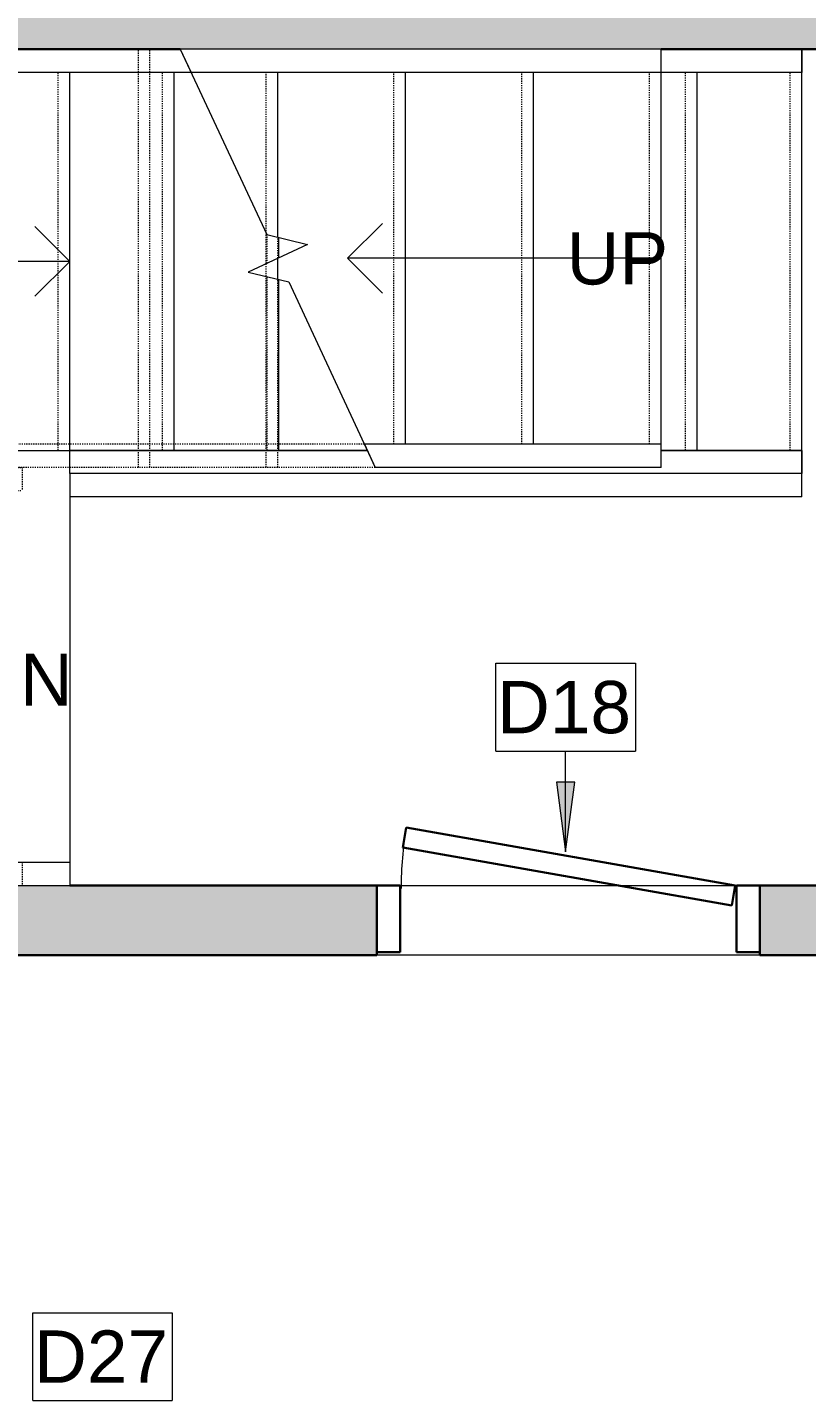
# Model space of a CAD drawing. Header units: inches. Extents: x -1176 to 1551, y -3558 to 978.
# Drawn here: x -914.6 to -847.5, y -1153.6 to -1035.4 of the extents above; entities that cross this region are included whole.
import ezdxf

# ---------------------------------------------------------------- set-up
doc = ezdxf.new("R2010")
doc.units = ezdxf.units.IN
doc.header["$MEASUREMENT"] = 0
doc.linetypes.add('Demolished', pattern=[0.1875, 0.125, -0.0625])
doc.linetypes.add('Overhead 1_16_', pattern=[0.101562, 0.0625, -0.039062])
for name, color, linetype, lineweight in [('A-ANNO-KEYN', 231, 'Continuous', 9), ('A-DOOR', 31, 'Continuous', 18), ('A-DOOR-FRAM', 31, 'Continuous', 30), ('A-FLOR-HRAL', 11, 'Continuous', 18), ('A-WALL', 113, 'Continuous', 18), ('A-WALL-PATT', 111, 'Continuous', 18), ('S-STRS', 31, 'Demolished', 9), ('S-STRS-ANNO', 31, 'Continuous', 9), ('S-STRS-IDEN', 31, 'Continuous', 9), ('S-STRS-MBND', 31, 'Continuous', 18)]:
    doc.layers.add(name, color=color, linetype=linetype, lineweight=lineweight)
doc.styles.add('Arial', font='arial.ttf', dxfattribs={"height": 4.5})
doc.styles.add('Swis721 Lt BT', font='swissl.ttf', dxfattribs={"height": 4.5})

# ---------------------------------------------------------------- blocks, each defined once
blk = doc.blocks.new('Top Rail Type - Top Rail_Internal_-6953884-1st Floor Demo')
at = {"layer": 'A-FLOR-HRAL', "lineweight": 9}
blk.add_hatch(color=7, dxfattribs=at).paths.add_polyline_path([(-926.46, -1109.3), (-926.44, -1109.3), (-926.46, -1107.3)], flags=0)
for p, q in [((-982.95, -1037.3), (-982.95, -1039.3)), ((-847.95, -1037.3), (-847.95, -1039.3)), ((-991.95, -1039.3), (-1015.06, -1039.3)), ((-1015.06, -1039.3), (-1015.06, -1107.3)), ((-982.95, -1039.3), (-991.95, -1039.3)), ((-900.5, -1039.3), (-982.95, -1039.3)), ((-847.95, -1039.3), (-860.04, -1039.3)), ((-1015.06, -1107.3), (-1000.95, -1107.3)), ((-1000.95, -1109.3), (-1000.95, -1107.3)), ((-1000.95, -1107.3), (-991.95, -1107.3)), ((-991.95, -1107.3), (-926.46, -1107.3)), ((-926.46, -1107.3), (-926.46, -1109.3))]:
    blk.add_line(p, q, dxfattribs=at)
blk = doc.blocks.new('Top Rail Type - Top Rail_Internal_-V28-1st Floor Demo')
at = {"layer": 'A-FLOR-HRAL', "lineweight": 9}
for p, q in [((-847.95, -1039.3), (-847.95, -1037.3)), ((-1015.06, -1039.3), (-1015.06, -1107.3)), ((-982.95, -1039.3), (-1015.06, -1039.3)), ((-900.5, -1039.3), (-982.95, -1039.3)), ((-847.95, -1039.3), (-860.04, -1039.3)), ((-1015.06, -1107.3), (-1000.95, -1107.3)), ((-1000.95, -1107.3), (-919.95, -1107.3)), ((-919.95, -1107.3), (-910.95, -1107.3)), ((-910.95, -1107.3), (-910.95, -1109.3)), ((-926.46, -1109.3), (-919.95, -1109.3)), ((-919.95, -1109.3), (-910.95, -1109.3))]:
    blk.add_line(p, q, dxfattribs=at)
blk = doc.blocks.new('Top Rail Type - Top Rail_Internal_-6953902-1st Floor Demo')
at = {"layer": 'A-FLOR-HRAL', "lineweight": 9}
for p, q in [((-991.95, -1073.84), (-991.95, -1071.84)), ((-991.95, -1071.84), (-982.95, -1071.84)), ((-982.95, -1071.84), (-969.91, -1071.84)), ((-982.95, -1071.84), (-982.95, -1073.84)), ((-910.95, -1071.84), (-885.33, -1071.84)), ((-860.04, -1071.84), (-847.95, -1071.84)), ((-847.95, -1071.84), (-847.95, -1073.84)), ((-982.95, -1073.84), (-991.95, -1073.84)), ((-991.95, -1075.84), (-991.95, -1073.84)), ((-991.95, -1073.84), (-982.95, -1073.84)), ((-969.91, -1073.84), (-982.95, -1073.84)), ((-982.95, -1075.84), (-982.95, -1073.84)), ((-982.95, -1073.84), (-969.91, -1073.84)), ((-847.95, -1073.84), (-910.95, -1073.84)), ((-982.95, -1075.84), (-991.95, -1075.84)), ((-964.95, -1075.84), (-982.95, -1075.84))]:
    blk.add_line(p, q, dxfattribs=at)
blk = doc.blocks.new('Top Rail Type - Top Rail_Internal_-V29-1st Floor Demo')
at = {"layer": 'A-FLOR-HRAL', "lineweight": 9}
for p, q in [((-991.95, -1073.84), (-991.95, -1071.84)), ((-982.95, -1071.84), (-991.95, -1071.84)), ((-969.91, -1071.84), (-982.95, -1071.84)), ((-885.33, -1071.84), (-910.95, -1071.84)), ((-847.95, -1071.84), (-860.04, -1071.84)), ((-847.95, -1073.84), (-847.95, -1071.84)), ((-991.95, -1073.84), (-991.95, -1075.84)), ((-991.95, -1073.84), (-982.95, -1073.84)), ((-982.95, -1073.84), (-991.95, -1073.84)), ((-982.95, -1073.84), (-969.91, -1073.84)), ((-969.91, -1073.84), (-982.95, -1073.84)), ((-847.95, -1073.84), (-910.95, -1073.84)), ((-991.95, -1075.84), (-982.95, -1075.84)), ((-982.95, -1075.84), (-964.95, -1075.84))]:
    blk.add_line(p, q, dxfattribs=at)
blk = doc.blocks.new('Top Rail Type - Top Rail_Internal_-6954584-1st Floor Demo')
at = {"layer": 'A-FLOR-HRAL', "linetype": 'Overhead 1_16_', "lineweight": 9}
for p, q in [((-1017.06, -1037.3), (-1017.06, -1109.3)), ((-970.04, -1037.3), (-1017.06, -1037.3)), ((-901.44, -1037.3), (-970.04, -1037.3)), ((-1015.06, -1039.3), (-1015.06, -1107.3)), ((-970.04, -1039.3), (-1015.06, -1039.3)), ((-900.5, -1039.3), (-970.04, -1039.3)), ((-1015.06, -1107.3), (-992.04, -1107.3)), ((-992.04, -1107.3), (-926.04, -1107.3)), ((-926.04, -1107.3), (-915.04, -1107.3)), ((-915.04, -1107.3), (-915.04, -1109.3)), ((-1017.06, -1109.3), (-992.04, -1109.3)), ((-992.04, -1109.3), (-926.04, -1109.3)), ((-926.04, -1109.3), (-915.04, -1109.3))]:
    blk.add_line(p, q, dxfattribs=at)
at = {"layer": 'A-FLOR-HRAL', "lineweight": 9}
for p, q in [((-901.44, -1037.3), (-900.5, -1039.3)), ((-860.04, -1037.3), (-901.44, -1037.3)), ((-860.04, -1039.3), (-860.04, -1037.3)), ((-860.04, -1039.3), (-900.5, -1039.3))]:
    blk.add_line(p, q, dxfattribs=at)
blk = doc.blocks.new('Top Rail Type - Top Rail_Internal_-6954602-1st Floor Demo')
at = {"layer": 'A-FLOR-HRAL', "linetype": 'Overhead 1_16_', "lineweight": 9}
for p, q in [((-981.04, -1073.3), (-981.04, -1071.3)), ((-970.04, -1071.3), (-981.04, -1071.3)), ((-885.58, -1071.3), (-970.04, -1071.3)), ((-981.04, -1073.3), (-981.04, -1075.3)), ((-981.04, -1073.3), (-970.04, -1073.3)), ((-970.04, -1073.3), (-981.04, -1073.3)), ((-970.04, -1073.3), (-915.04, -1073.3)), ((-884.65, -1073.3), (-970.04, -1073.3)), ((-915.04, -1073.3), (-915.04, -1075.3)), ((-981.04, -1075.3), (-970.04, -1075.3)), ((-970.04, -1075.3), (-915.04, -1075.3))]:
    blk.add_line(p, q, dxfattribs=at)
at = {"layer": 'A-FLOR-HRAL', "lineweight": 9}
for p, q in [((-885.58, -1071.3), (-884.65, -1073.3)), ((-860.04, -1071.3), (-885.58, -1071.3)), ((-860.04, -1073.3), (-860.04, -1071.3)), ((-860.04, -1073.3), (-884.65, -1073.3))]:
    blk.add_line(p, q, dxfattribs=at)
blk = doc.blocks.new('Single Flush - D2 2_5_ X 7_3_-8246821-1st Floor Demo')
at = {"layer": 'A-DOOR', "color": 8, "lineweight": 30}
for p, q in [((-13.94, 7.99), (-14.24, 6.27)), ((14.37, 3), (-13.94, 7.99)), ((-14.24, 6.27), (14.07, 1.28)), ((14.07, 1.28), (14.37, 3))]:
    blk.add_line(p, q, dxfattribs=at)
at = {"layer": 'A-DOOR', "lineweight": 9}
blk.add_arc((14.37, 3), 28.75, 170, 180.5, dxfattribs=at)
at = {"layer": 'A-DOOR-FRAM', "color": 8}
for p, q in [((-16.47, -2.75), (-16.47, 3)), ((-16.47, 3), (-14.47, 3)), ((-14.47, -2.75), (-14.47, 3)), ((14.47, -2.75), (14.47, 3)), ((14.47, 3), (16.47, 3)), ((16.47, -2.75), (16.47, 3)), ((-16.47, -2.75), (-14.47, -2.75)), ((14.47, -2.75), (16.47, -2.75))]:
    blk.add_line(p, q, dxfattribs=at)
blk = doc.blocks.new('Keynote Tag - Keynote Number - Boxed-135510-1st Floor Demo')
at = {"layer": 'A-ANNO-KEYN'}
for p, q in [((-0.125, -0.0792), (-0.125, 0.0781)), ((-0.125, 0.0781), (0.125, 0.0781)), ((0.125, 0.0781), (0.125, -0.0792)), ((-0.125, -0.0792), (0.125, -0.0792))]:
    blk.add_line(p, q, dxfattribs=at)

msp = doc.modelspace()

# ---------------------------------------------------------------- hatches: boundary and pattern name
at = {"layer": 'A-ANNO-KEYN'}
msp.add_hatch(color=256, dxfattribs=at).paths.add_polyline_path([(-868.27, -1106.39), (-867.48, -1100.39), (-869.06, -1100.39)], flags=0)
at = {"layer": 'A-WALL-PATT'}
h = msp.add_hatch(color=250, dxfattribs=at)
h.paths.add_polyline_path([(-772.04, -1037.3), (-772.04, -1031.3), (-775.04, -1031.3), (-775.04, -1037.3)], flags=0)
h.paths.add_polyline_path([(-815.04, -1037.3), (-815.04, -1031.3), (-1017.06, -1031.3), (-1017.06, -1037.3), (-850.71, -1037.3)], flags=0)
h = msp.add_hatch(color=250, dxfattribs=at)
h.paths.add_polyline_path([(-944.74, -1115.3), (-884.51, -1115.3), (-884.51, -1109.3), (-1017.06, -1109.3), (-1017.06, -1115.3), (-991.76, -1115.3)], flags=0)
h.paths.add_polyline_path([(-772.04, -1115.3), (-772.04, -1109.3), (-776.04, -1109.3), (-776.04, -1115.3)], flags=0)
h.paths.add_polyline_path([(-850.71, -1115.3), (-817.04, -1115.3), (-817.04, -1109.3), (-851.57, -1109.3), (-851.57, -1115.3)], flags=0)

# ---------------------------------------------------------------- linework, layer by layer
at = {"layer": 'A-ANNO-KEYN'}
for p, q in [((-868.27, -1106.39), (-868.27, -1097.72)), ((-867.48, -1100.39), (-869.06, -1100.39)), ((-869.06, -1100.39), (-868.27, -1106.39)), ((-868.27, -1106.39), (-867.48, -1100.39))]:
    msp.add_line(p, q, dxfattribs=at)
at = {"layer": 'A-WALL', "color": 8, "lineweight": 30}
for p, q in [((-1017.06, -1037.3), (-901.44, -1037.3)), ((-860.04, -1037.3), (-813.51, -1037.3)), ((-910.95, -1109.3), (-884.51, -1109.3)), ((-884.51, -1109.3), (-884.51, -1115.3)), ((-816.04, -1109.3), (-851.57, -1109.3)), ((-851.57, -1109.3), (-851.57, -1115.3)), ((-1017.06, -1115.3), (-884.51, -1115.3)), ((-816.04, -1115.3), (-851.57, -1115.3))]:
    msp.add_line(p, q, dxfattribs=at)
at = {"layer": 'A-WALL', "lineweight": 9}
for p, q in [((-884.51, -1109.3), (-851.57, -1109.3)), ((-851.57, -1115.3), (-884.51, -1115.3))]:
    msp.add_line(p, q, dxfattribs=at)
at = {"layer": 'S-STRS', "linetype": 'Overhead 1_16_'}
for p, q in [((-911.95, -1071.84), (-911.95, -1039.3)), ((-902.95, -1071.84), (-902.95, -1039.3)), ((-894.04, -1053.16), (-894.04, -1039.3)), ((-883.04, -1071.3), (-883.04, -1039.3)), ((-872.04, -1071.3), (-872.04, -1039.3)), ((-861.04, -1071.3), (-861.04, -1039.3)), ((-857.95, -1071.84), (-857.95, -1039.3)), ((-848.95, -1071.84), (-848.95, -1039.3)), ((-893.95, -1055.73), (-893.95, -1053.27)), ((-894.04, -1056.87), (-894.04, -1055.77)), ((-893.95, -1071.84), (-893.95, -1056.89))]:
    msp.add_line(p, q, dxfattribs=at)
at = {"layer": 'S-STRS', "linetype": 'Continuous'}
for p, q in [((-910.95, -1071.84), (-910.95, -1039.3)), ((-901.95, -1071.84), (-901.95, -1039.3)), ((-893.04, -1053.49), (-893.04, -1039.3)), ((-882.04, -1071.3), (-882.04, -1039.3)), ((-871.04, -1071.3), (-871.04, -1039.3)), ((-860.04, -1071.3), (-860.04, -1039.3)), ((-856.95, -1071.84), (-856.95, -1039.3)), ((-847.95, -1071.84), (-847.95, -1039.3)), ((-892.95, -1055.26), (-892.95, -1053.51)), ((-893.04, -1057.11), (-893.04, -1055.3)), ((-892.95, -1071.84), (-892.95, -1057.13)), ((-969.91, -1071.84), (-910.95, -1071.84)), ((-910.95, -1073.84), (-910.95, -1071.84)), ((-910.95, -1073.84), (-910.95, -1107.3)), ((-847.95, -1075.84), (-847.95, -1073.84)), ((-847.95, -1075.84), (-910.95, -1075.84))]:
    msp.add_line(p, q, dxfattribs=at)
at = {"layer": 'S-STRS-ANNO'}
for p, q in [((-910.95, -1055.57), (-913.95, -1052.57)), ((-887.04, -1055.3), (-884.04, -1052.3)), ((-882.04, -1055.3), (-887.04, -1055.3)), ((-887.04, -1055.3), (-884.04, -1058.3)), ((-871.04, -1055.3), (-882.04, -1055.3)), ((-860.04, -1055.3), (-871.04, -1055.3)), ((-910.95, -1055.57), (-919.95, -1055.57)), ((-910.95, -1055.57), (-913.95, -1058.57))]:
    msp.add_line(p, q, dxfattribs=at)
at = {"layer": 'S-STRS-MBND', "linetype": 'Overhead 1_16_', "lineweight": 9}
for p, q in [((-901.44, -1037.3), (-981.04, -1037.3)), ((-905.04, -1073.3), (-905.04, -1037.3)), ((-904.04, -1073.3), (-904.04, -1037.3)), ((-894.04, -1055.77), (-894.04, -1053.16)), ((-893.04, -1055.3), (-893.04, -1053.49)), ((-894.04, -1073.3), (-894.04, -1056.87)), ((-893.04, -1073.3), (-893.04, -1057.11)), ((-884.65, -1073.3), (-981.04, -1073.3))]:
    msp.add_line(p, q, dxfattribs=at)
at = {"layer": 'S-STRS-MBND', "lineweight": 9}
for p, q in [((-901.44, -1037.3), (-893.99, -1053.26)), ((-890.49, -1054.11), (-895.59, -1056.49)), ((-893.99, -1053.26), (-890.49, -1054.11)), ((-895.59, -1056.49), (-892.09, -1057.34)), ((-892.09, -1057.34), (-884.65, -1073.3))]:
    msp.add_line(p, q, dxfattribs=at)

# ---------------------------------------------------------------- block references
at = {"layer": 'A-ANNO-KEYN', "xscale": 47.99999999999997, "yscale": 47.99999999999997, "zscale": 47.99999999999997}
for p in [(-868.27, -1093.92), (-908.12, -1149.83)]:
    msp.add_blockref('Keynote Tag - Keynote Number - Boxed-135510-1st Floor Demo', p, dxfattribs=at)
at = {"layer": 'A-DOOR'}
msp.add_blockref('Single Flush - D2 2_5_ X 7_3_-8246821-1st Floor Demo', (-868.04, -1112.3), dxfattribs=at)
at = {"layer": 'A-FLOR-HRAL', "lineweight": 9}
for name in ['Top Rail Type - Top Rail_Internal_-6954584-1st Floor Demo', 'Top Rail Type - Top Rail_Internal_-6953884-1st Floor Demo', 'Top Rail Type - Top Rail_Internal_-V28-1st Floor Demo', 'Top Rail Type - Top Rail_Internal_-6953902-1st Floor Demo', 'Top Rail Type - Top Rail_Internal_-V29-1st Floor Demo', 'Top Rail Type - Top Rail_Internal_-6954602-1st Floor Demo']:
    msp.add_blockref(name, (0, 0), dxfattribs=at)

# ---------------------------------------------------------------- texts
at = {"layer": 'A-ANNO-KEYN', "char_height": 4.5, "width": 14.0895, "attachment_point": 1, "style": 'Arial'}
for s, insert in [('D18', (-874.17, -1091.69)), ('D27', (-914.01, -1147.6))]:
    msp.add_mtext(s, dxfattribs=dict(at, insert=insert))
at = {"layer": 'S-STRS-IDEN', "char_height": 4.5, "attachment_point": 1, "line_spacing_factor": 1.005062, "style": 'Swis721 Lt BT'}
for s, insert, width in [('UP', (-868.18, -1053.06), 9.7692), ('DN', (-919.77, -1089.33), 10.5833)]:
    msp.add_mtext(s, dxfattribs=dict(at, insert=insert, width=width))

doc.saveas('drawing.dxf')
